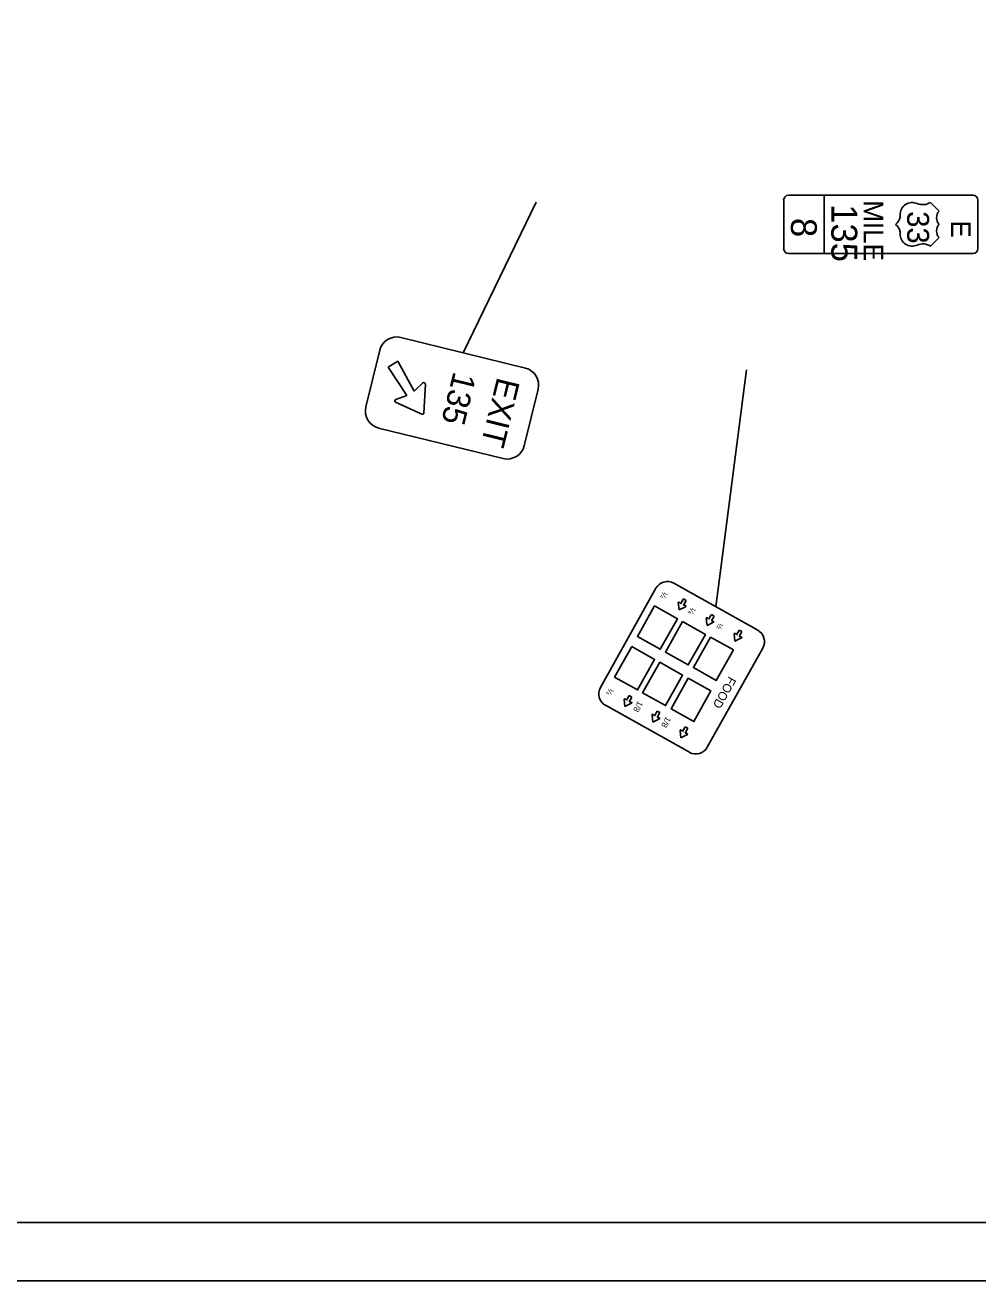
# Model space of a CAD drawing. Extents: x -0.2 to 34, y 0 to 22.
# Drawn here: x 8.18 to 16.35, y 0 to 10.78 of the extents above; entities that cross this region are included whole.
import ezdxf

# ---------------------------------------------------------------- set-up
doc = ezdxf.new("R2010")
doc.units = 0
for name, color, linetype in [('SC_Scratch1', 7, 'Continuous'), ('SH_Border', 7, 'Continuous'), ('SH_Cut_Line', 7, 'Continuous')]:
    doc.layers.add(name, color=color, linetype=linetype)

msp = doc.modelspace()

# ---------------------------------------------------------------- linework, layer by layer
at = {"layer": 'SC_Scratch1'}
for p, q in [((15.033, 8.816), (15.033, 9.316)), ((12.561, 9.256), (11.935, 7.964)), ((16.019, 9.18), (15.946, 9.254)), ((15.684, 9.147), (15.684, 9.131)), ((15.831, 9.066), (15.831, 9.066)), ((15.684, 9.002), (15.684, 8.985)), ((15.946, 8.879), (16.019, 8.952)), ((11.291, 7.84), (11.376, 7.892)), ((11.376, 7.892), (11.516, 7.636)), ((11.452, 7.597), (11.291, 7.84)), ((14.103, 5.784), (14.366, 7.819)), ((11.516, 7.636), (11.59, 7.705)), ((11.611, 7.696), (11.598, 7.448)), ((11.357, 7.564), (11.452, 7.597)), ((11.58, 7.438), (11.355, 7.541)), ((13.788, 5.759), (13.781, 5.82)), ((13.79, 5.824), (13.802, 5.811)), ((13.825, 5.852), (13.848, 5.839)), ((13.848, 5.839), (13.825, 5.799)), ((13.843, 5.785), (13.788, 5.759)), ((13.813, 5.804), (13.813, 5.804)), ((13.825, 5.799), (13.825, 5.798)), ((13.825, 5.798), (13.842, 5.795)), ((14.065, 5.718), (14.088, 5.705)), ((14.028, 5.624), (14.021, 5.685)), ((14.083, 5.651), (14.028, 5.624)), ((14.03, 5.69), (14.042, 5.677)), ((14.053, 5.669), (14.053, 5.669)), ((14.088, 5.705), (14.065, 5.664)), ((14.065, 5.664), (14.065, 5.664)), ((14.065, 5.664), (14.082, 5.661)), ((14.268, 5.49), (14.261, 5.551)), ((14.323, 5.517), (14.268, 5.49)), ((14.27, 5.555), (14.282, 5.543)), ((14.293, 5.535), (14.293, 5.535)), ((14.305, 5.584), (14.328, 5.571)), ((14.328, 5.571), (14.305, 5.53)), ((14.305, 5.53), (14.305, 5.53)), ((14.305, 5.53), (14.322, 5.526)), ((13.324, 4.93), (13.317, 4.991)), ((13.326, 4.995), (13.338, 4.983)), ((13.349, 4.975), (13.349, 4.975)), ((13.361, 5.023), (13.384, 5.01)), ((13.384, 5.01), (13.361, 4.97)), ((13.361, 4.97), (13.361, 4.969)), ((13.361, 4.969), (13.378, 4.966)), ((13.992, 4.997), (13.992, 4.997)), ((13.379, 4.956), (13.324, 4.93)), ((13.564, 4.795), (13.557, 4.857)), ((13.566, 4.861), (13.578, 4.848)), ((13.601, 4.889), (13.624, 4.876)), ((13.624, 4.876), (13.601, 4.835)), ((13.619, 4.822), (13.564, 4.795)), ((13.589, 4.84), (13.589, 4.84)), ((13.601, 4.835), (13.601, 4.835)), ((13.601, 4.835), (13.618, 4.832)), ((13.841, 4.755), (13.864, 4.742)), ((13.864, 4.742), (13.841, 4.701)), ((13.804, 4.661), (13.797, 4.722)), ((13.859, 4.688), (13.804, 4.661)), ((13.806, 4.726), (13.818, 4.714)), ((13.841, 4.701), (13.841, 4.701)), ((13.841, 4.701), (13.858, 4.698))]:
    msp.add_line(p, q, dxfattribs=at)
for points in [[(14.686, 8.858), (14.686, 9.274)], [(14.727, 9.316), (16.311, 9.316)], [(16.352, 8.859), (16.352, 9.276)], [(16.352, 9.274), (16.352, 8.858)], [(16.311, 8.816), (14.727, 8.816)], [(12.469, 7.833), (11.401, 8.095)], [(11.22, 7.985), (11.1, 7.5)], [(12.46, 7.166), (12.579, 7.651)], [(11.21, 7.318), (12.278, 7.056)], [(13.114, 5.092), (13.59, 5.943)], [(13.743, 5.986), (14.463, 5.583)], [(13.802, 5.812), (13.825, 5.852)], [(14.042, 5.677), (14.065, 5.718)], [(14.282, 5.543), (14.305, 5.584)], [(14.506, 5.43), (14.03, 4.579)], [(13.338, 4.983), (13.361, 5.023)], [(13.877, 4.536), (13.157, 4.939)], [(13.578, 4.848), (13.601, 4.889)], [(13.818, 4.714), (13.841, 4.755)]]:
    msp.add_lwpolyline(points, dxfattribs=at)
for points in [[(13.577, 5.792), (13.431, 5.53), (13.627, 5.42), (13.774, 5.682)], [(13.817, 5.658), (13.671, 5.396), (13.867, 5.286), (14.014, 5.548)], [(14.057, 5.523), (13.911, 5.262), (14.107, 5.152), (14.254, 5.414)], [(13.382, 5.443), (13.235, 5.181), (13.432, 5.071), (13.578, 5.333)], [(13.622, 5.309), (13.475, 5.047), (13.672, 4.937), (13.818, 5.199)], [(13.866, 5.172), (13.719, 4.91), (13.916, 4.8), (14.062, 5.062)]]:
    msp.add_lwpolyline(points, close=True, dxfattribs=at)
for centre, radius, start, end in [((14.727, 9.274), 0.0417, 90, 180), ((16.311, 9.274), 0.0417, 360, 90), ((15.79, 9.147), 0.106, 66.758, 180), ((15.88, 9.357), 0.122, 246.758, 302.5964), ((16.088, 9.123), 0.0897, 140.4754, 219.5246), ((15.595, 9.141), 0.0897, 303.4049, 353.3533), ((15.595, 8.991), 0.0897, 6.6467, 56.5951), ((16.088, 9.009), 0.0897, 140.4788, 219.5212), ((15.79, 8.985), 0.106, 180, 293.242), ((14.727, 8.858), 0.0417, 180, 270), ((15.88, 8.776), 0.122, 57.4036, 113.242), ((16.311, 8.858), 0.0417, 270, 360), ((11.365, 7.95), 0.15, 76.1943, 166.1943), ((12.433, 7.687), 0.15, 346.1943, 76.1943), ((11.598, 7.696), 0.0125, 357.0986, 133.5023), ((11.361, 7.552), 0.0125, 108.8863, 245.2899), ((11.246, 7.464), 0.15, 166.1943, 256.1943), ((11.586, 7.449), 0.0125, 244.29, 358.0985), ((12.314, 7.202), 0.15, 256.1943, 346.1943), ((13.688, 5.888), 0.113, 60.7598, 150.7598), ((13.787, 5.82), 0.00519, 43.122, 185.8391), ((13.841, 5.79), 0.00519, 295.6806, 78.3976), ((14.027, 5.686), 0.00519, 43.122, 185.8391), ((14.081, 5.656), 0.00519, 295.6806, 78.3976), ((14.267, 5.552), 0.00519, 43.122, 185.8391), ((14.321, 5.521), 0.00519, 295.6806, 78.3976), ((14.408, 5.485), 0.113, 330.7598, 60.7598), ((13.212, 5.037), 0.113, 150.7598, 240.7598), ((13.323, 4.991), 0.00519, 43.122, 185.8391), ((13.377, 4.961), 0.00519, 295.6806, 78.3976), ((13.563, 4.857), 0.00519, 43.122, 185.8391), ((13.617, 4.827), 0.00519, 295.6806, 78.3976), ((13.803, 4.723), 0.00519, 43.122, 185.8391), ((13.857, 4.692), 0.00519, 295.6806, 78.3976), ((13.932, 4.634), 0.113, 240.7598, 330.7598)]:
    msp.add_arc(centre, radius, start, end, dxfattribs=at)
at = {"layer": 'SH_Border'}
msp.add_lwpolyline([(1.5, 21.5), (33.5, 21.5), (33.5, 0.5), (1.5, 0.5)], close=True, dxfattribs=at)
at = {"layer": 'SH_Cut_Line'}
msp.add_lwpolyline([(0, 0), (34, 0), (34, 22), (0, 22)], close=True, dxfattribs=at)

# ---------------------------------------------------------------- texts
at = {"layer": 'SC_Scratch1'}
for s, height, rotation, p in [('135', 0.2222, 270, (15.095, 9.239)), ('MILE', 0.1667, 270, (15.373, 9.272)), ('33', 0.1875, 270, (15.746, 9.179)), ('8', 0.222, 270, (14.748, 9.121)), ('E', 0.167, 270, (16.123, 9.1)), ('135', 0.2, 256.1943, (11.854, 7.809)), ('EXIT', 0.2, 256.1943, (12.229, 7.762)), ('¼', 0.05, 240.7598, (13.649, 5.92)), ('¼', 0.05, 240.7598, (13.889, 5.785)), ('½', 0.045, 240.7598, (14.131, 5.651)), ('FOOD', 0.075, 240.7598, (14.216, 5.192)), ('¼', 0.05, 240.7598, (13.185, 5.091)), ('1/8', 0.05, 240.7598, (13.438, 4.98)), ('1/8 ', 0.05, 240.7598, (13.678, 4.846))]:
    msp.add_text(s, height=height, rotation=rotation, dxfattribs=at).set_placement(p)

doc.saveas('drawing.dxf')
